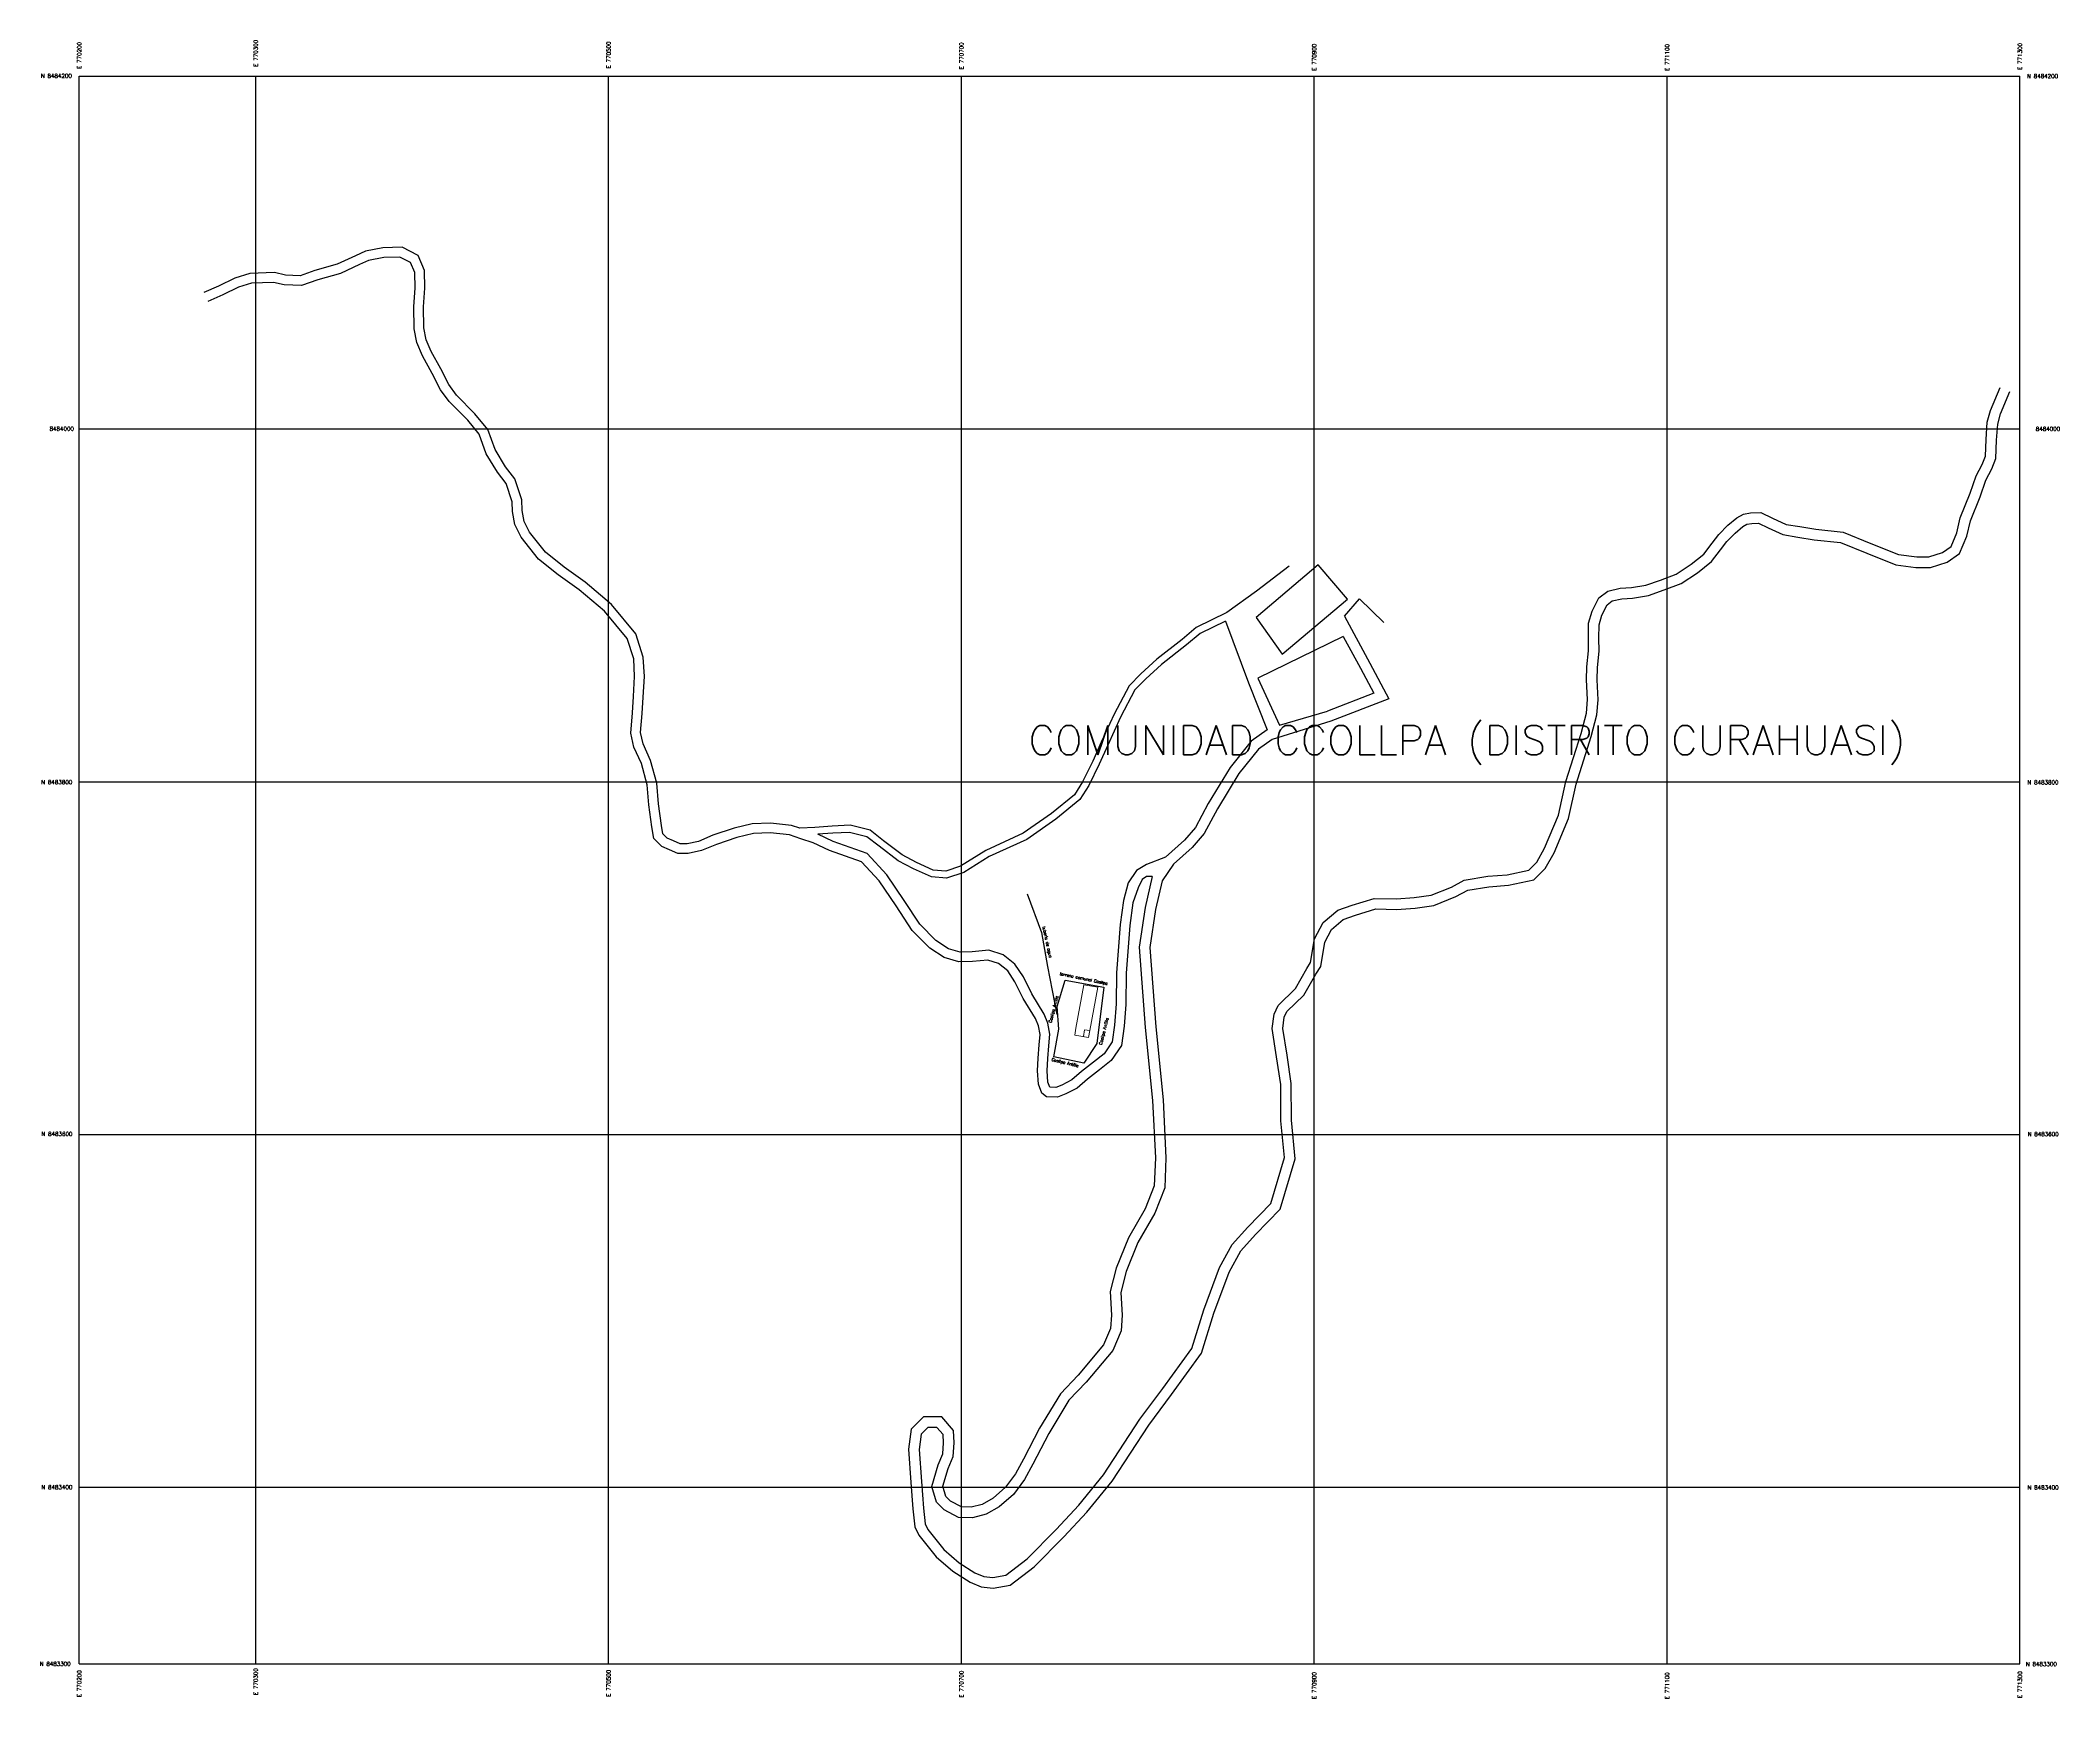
# Model space of a CAD drawing. Header units: metres. Extents: x 716876 to 771322, y 8457381 to 8503619.
# Drawn here: x 770178 to 771322, y 8483280 to 8484220 of the extents above; entities that cross this region are included whole.
import ezdxf

# ---------------------------------------------------------------- set-up
doc = ezdxf.new("R2010")
doc.units = ezdxf.units.M
doc.linetypes.add('CENTER', pattern=[2, 1.25, -0.25, 0.25, -0.25])
for name, color, linetype in [('C-HYDR-CTCH-FPTH', 4, 'Continuous'), ('C-HYDR-CTCH-TEXT', 7, 'Continuous'), ('C-PROP-LINE', 230, 'Continuous'), ('C-RAIL-CANT-VIEW-LEFT', 5, 'Continuous'), ('Dibujo & Figuras', 7, 'Continuous'), ('V-ROAD-CNTR', 1, 'CENTER')]:
    doc.layers.add(name, color=color, linetype=linetype)
doc.styles.get("Standard").update_dxf_attribs({"font": 'simplex.shx'})

msp = doc.modelspace()

# ---------------------------------------------------------------- linework, layer by layer
at = {"layer": 'C-HYDR-CTCH-FPTH'}
for p, q in [((770737.30386, 8483736.41379), (770745.41974, 8483714.4871)), ((770745.41974, 8483714.4871), (770748.86322, 8483695.29635)), ((770748.86322, 8483695.29635), (770754.07675, 8483668.07022))]:
    msp.add_line(p, q, dxfattribs=at)
at = {"layer": 'C-HYDR-CTCH-FPTH', "flags": 128}
for points in [[(770608.42934, 8483773.67819), (770603.68455, 8483775.2775), (770591.85409, 8483776.46096), (770581.48903, 8483776.07093), (770571.20815, 8483773.7426), (770559.1999, 8483769.63734), (770550.95974, 8483766.21171), (770544.47598, 8483764.78836), (770540.51651, 8483764.82208), (770536.72616, 8483766.52787), (770533.30587, 8483767.92236), (770530.79243, 8483770.4944), (770529.96329, 8483775.23102), (770528.34796, 8483787.43493), (770527.37917, 8483799.22424), (770523.77498, 8483812.13031), (770519.6488, 8483821.39429), (770518.19031, 8483827.94679), (770518.99795, 8483838.6315), (770519.66821, 8483848.01351), (770520.29833, 8483859.74619), (770519.7045, 8483870.70068), (770515.44337, 8483883.88594), (770501.6486, 8483900.56025), (770486.81727, 8483913.12899), (770474.79331, 8483921.71123), (770464.25068, 8483930.12694), (770455.11215, 8483941.53453), (770452.16061, 8483947.51566), (770451.07624, 8483953.67135), (770450.903, 8483959.73041), (770446.86221, 8483971.72376), (770441.6136, 8483978.59793), (770435.66947, 8483988.26463), (770431.48416, 8483999.72835), (770424.27061, 8484008.6315), (770413.80704, 8484019.08745), (770409.44478, 8484025.12388), (770404.92636, 8484034.08956), (770399.45525, 8484043.81438), (770396.66193, 8484050.55106), (770395.37083, 8484057.26476), (770395.17965, 8484069.19374), (770395.94101, 8484079.70891), (770395.68614, 8484089.73992), (770392.13239, 8484098.39299), (770382.9495, 8484103.00179), (770371.96836, 8484102.66118), (770362.20657, 8484100.7242), (770356.53761, 8484098.18176), (770346.21302, 8484093.31435), (770333.51946, 8484089.78505), (770325.18656, 8484086.85453), (770316.88592, 8484087.15461), (770310.5601, 8484088.59417), (770296.67701, 8484088.02335), (770288.1956, 8484085.40635), (770278.96498, 8484080.94478), (770270.66554, 8484077.28705)], [(770808.10512, 8483746.33569), (770804.87674, 8483746.33569), (770802.54387, 8483744.66749), (770800.13038, 8483739.76379), (770797.23409, 8483731.32278), (770795.48086, 8483718.49788), (770793.41753, 8483691.45766), (770793.17709, 8483673.80655), (770792.32075, 8483661.37871), (770790.80128, 8483650.45381), (770784.93858, 8483641.95974), (770778.37124, 8483636.66899), (770771.56489, 8483631.4279), (770765.60247, 8483626.36022), (770759.16537, 8483623.00692), (770754.49629, 8483621.10751), (770748.19277, 8483621.33718), (770745.61517, 8483623.40318), (770743.63676, 8483628.59181), (770743.15826, 8483636.07991), (770743.48219, 8483643.384), (770744.08043, 8483650.82224), (770744.62954, 8483656.66643), (770743.76271, 8483661.60677), (770741.98371, 8483665.75679), (770735.01802, 8483677.11559), (770730.36612, 8483686.59961), (770726.25569, 8483692.76838), (770721.02414, 8483696.95645), (770714.93864, 8483698.88369), (770706.31991, 8483698.03871), (770698.53222, 8483697.92437), (770690.2856, 8483700.2703), (770682.02228, 8483705.71202), (770672.05153, 8483715.72926), (770662.94808, 8483729.71151), (770653.47873, 8483743.84734), (770643.4097, 8483754.53716), (770625.30825, 8483761.09758), (770615.97868, 8483765.36034), (770608.98866, 8483767.68564), (770602.51769, 8483769.86677), (770591.68296, 8483770.95063), (770582.20598, 8483770.59402), (770572.70943, 8483768.44332), (770561.14718, 8483764.49052), (770552.61813, 8483760.9448), (770545.04942, 8483759.28327), (770539.31361, 8483759.33213), (770534.55866, 8483761.47202), (770530.17105, 8483763.2609), (770525.66847, 8483767.86845), (770524.52589, 8483774.39563), (770522.87761, 8483786.84851), (770521.94065, 8483798.25055), (770518.58637, 8483810.26171), (770514.40009, 8483819.66063), (770512.64447, 8483827.548), (770513.51274, 8483839.03475), (770514.17873, 8483848.35698), (770514.79033, 8483859.74481), (770514.25124, 8483869.68937), (770510.53392, 8483881.19193), (770497.72126, 8483896.67913), (770483.43589, 8483908.7852), (770471.47767, 8483917.32052), (770460.34096, 8483926.21045), (770450.4451, 8483938.5634), (770446.88044, 8483945.78699), (770445.58997, 8483953.11271), (770445.42872, 8483958.75246), (770441.93991, 8483969.10749), (770437.0738, 8483975.4807), (770430.69347, 8483985.85676), (770426.63266, 8483996.97948), (770420.17886, 8484004.94494), (770409.60748, 8484015.50861), (770404.73039, 8484022.25745), (770400.07133, 8484031.5022), (770394.50059, 8484041.4041), (770391.36672, 8484048.96209), (770389.87922, 8484056.69707), (770389.67647, 8484069.34857), (770390.43596, 8484079.83796), (770390.21365, 8484088.58753), (770387.82639, 8484094.40029), (770381.72753, 8484097.46124), (770372.59308, 8484097.17791), (770363.88847, 8484095.45071), (770358.83583, 8484093.18467), (770348.13611, 8484088.14041), (770335.17032, 8484084.53542), (770326.02871, 8484081.32049), (770316.17007, 8484081.6769), (770310.05404, 8484083.06872), (770297.61636, 8484082.55732), (770290.21463, 8484080.27347), (770281.27148, 8484075.95085), (770272.88365, 8484072.25415)], [(770808.10512, 8483746.33569), (770804.16597, 8483728.65081), (770800.79334, 8483706.18703), (770804.21541, 8483660.58525), (770808.31097, 8483619.3032), (770809.94982, 8483586.84792), (770809.32981, 8483570.95435), (770804.25722, 8483557.95919), (770794.65227, 8483541.44405), (770787.78153, 8483524.1922), (770784.25938, 8483511.01258), (770785.03978, 8483497.53192), (770784.60617, 8483490.0507), (770780.63165, 8483480.80436), (770766.25027, 8483463.63678), (770756.17943, 8483453.01804), (770744.26008, 8483433.45568), (770735.26465, 8483415.91394), (770730.67458, 8483407.66298), (770725.0703, 8483400.0431), (770717.92812, 8483393.84399), (770711.69956, 8483390.31229), (770705.57164, 8483388.66777), (770699.98639, 8483388.85072), (770693.85663, 8483392.11003), (770691.23616, 8483394.74001), (770689.42487, 8483400.60003), (770692.42414, 8483410.70889), (770695.34683, 8483417.4862), (770695.93439, 8483425.20602), (770695.44745, 8483432.2974), (770688.84944, 8483439.87354), (770678.57824, 8483439.87354), (770671.50073, 8483433.01864), (770669.95059, 8483421.67291), (770671.36196, 8483402.80475), (770672.53333, 8483387.7189), (770673.54384, 8483377.648), (770675.85154, 8483372.87137), (770685.73919, 8483360.56212), (770695.06056, 8483352.39113), (770704.88122, 8483346.22365), (770711.25524, 8483343.5973), (770717.95161, 8483342.80135), (770727.57865, 8483344.55682), (770741.16318, 8483354.86427), (770757.99363, 8483371.88293), (770771.10192, 8483385.85509), (770785.37328, 8483403.47802), (770806.15643, 8483435.15643), (770819.0132, 8483452.56692), (770836.09084, 8483476.02831), (770843.06248, 8483498.71637), (770851.69088, 8483522.00582), (770858.46099, 8483534.05559), (770866.76588, 8483543.32608), (770880.64847, 8483557.73758), (770889.23878, 8483586.31241), (770887.01517, 8483608.05738), (770886.98589, 8483628.83689), (770884.62656, 8483644.98135), (770882.23373, 8483660.12212), (770883.0293, 8483666.53943), (770884.54981, 8483669.65422), (770894.13939, 8483679.07234), (770900.85715, 8483690.95934), (770903.66433, 8483695.33362), (770905.92092, 8483709.08793), (770909.72716, 8483716.3111), (770916.39232, 8483721.88014), (770923.41101, 8483724.35289), (770934.85223, 8483727.86019), (770946.68919, 8483727.57407), (770957.25929, 8483728.32346), (770967.80075, 8483729.85507), (770980.27405, 8483734.88743), (770986.97397, 8483738.52653), (770999.02765, 8483740.50668), (771010.12073, 8483741.36034), (771024.56114, 8483744.38513), (771030.97946, 8483750.74932), (771035.97404, 8483759.77384), (771044.10035, 8483779.18345), (771048.45002, 8483798.60169), (771056.97369, 8483825.68698), (771060.21852, 8483837.87495), (771060.93967, 8483846.46988), (771060.41341, 8483857.76148), (771060.54429, 8483864.81132), (771061.4315, 8483874.02394), (771061.38853, 8483881.47276), (771061.47437, 8483888.91077), (771063.08674, 8483894.46092), (771066.03123, 8483900.3555), (771068.93994, 8483902.47442), (771074.26644, 8483903.71211), (771080.42067, 8483904.0686), (771089.53221, 8483905.53751), (771098.40312, 8483908.72467), (771107.9158, 8483912.38604), (771117.18682, 8483918.38997), (771125.12323, 8483924.76807), (771130.36604, 8483931.52777), (771133.88186, 8483936.20464), (771138.53357, 8483941.00209), (771142.87833, 8483944.66295), (771145.27717, 8483945.94057), (771147.95026, 8483946.46482), (771151.79775, 8483946.52742), (771157.21801, 8483944.00637), (771165.6921, 8483940.08899), (771174.20516, 8483938.72917), (771183.44535, 8483937.19727), (771198.33555, 8483935.62629), (771213.30408, 8483929.51273), (771229.74586, 8483922.94664), (771241.0745, 8483921.52227), (771249.2855, 8483921.46328), (771258.77724, 8483924.45304), (771265.81765, 8483929.34211), (771269.90012, 8483939.29779), (771271.91758, 8483947.83057), (771277.44178, 8483961.53935), (771280.68982, 8483970.95683), (771284.02344, 8483977.34188), (771286.41498, 8483983.32123), (771286.80975, 8483993.69926), (771287.46715, 8484002.78653), (771288.9787, 8484008.51763), (771294.29667, 8484021.23452)], [(770917.11927, 8483893.90391), (770931.48717, 8483867.21709), (770942.3727, 8483846.99843), (770909.39027, 8483834.3471), (770876.07412, 8483823.98386), (770868.44196, 8483818.53172), (770857.26852, 8483804.63497), (770845.08845, 8483784.69721), (770837.64808, 8483770.65449), (770830.74297, 8483762.73428), (770820.215, 8483753.30052), (770813.70682, 8483743.88738), (770810.06821, 8483727.5518), (770806.827, 8483705.96332), (770810.1932, 8483661.10599), (770814.296, 8483619.75094), (770815.95573, 8483586.88234), (770815.28592, 8483569.71239), (770809.67749, 8483555.34449), (770800.06216, 8483538.81148), (770793.48671, 8483522.3011), (770790.30513, 8483510.39586), (770791.04984, 8483497.53171), (770790.53508, 8483488.65039), (770785.79635, 8483477.62618), (770770.73097, 8483459.64209), (770760.97156, 8483449.35173), (770749.49851, 8483430.52185), (770740.55728, 8483413.08579), (770735.73315, 8483404.41411), (770729.50787, 8483395.94987), (770721.40866, 8483388.92011), (770713.99357, 8483384.71562), (770706.266, 8483382.64181), (770698.39864, 8483382.89951), (770690.24314, 8483387.23595), (770685.94093, 8483391.55377), (770683.1558, 8483400.56444), (770686.77341, 8483412.75741), (770689.44023, 8483418.94139), (770689.91873, 8483425.2283), (770689.59957, 8483429.8763), (770686.1184, 8483433.87354), (770681.00755, 8483433.87354), (770677.16476, 8483430.15162), (770675.98115, 8483421.48855), (770677.34461, 8483403.26077), (770678.51009, 8483388.25073), (770679.40794, 8483379.30273), (770680.95698, 8483376.0964), (770690.08857, 8483364.72839), (770698.65626, 8483357.21807), (770707.63948, 8483351.57651), (770712.78038, 8483349.45825), (770717.76337, 8483348.86596), (770725.09307, 8483350.20252), (770737.1968, 8483359.38639), (770753.67192, 8483376.04575), (770766.57665, 8483389.80093), (770780.52139, 8483407.02054), (770801.23098, 8483438.58682), (770814.17435, 8483456.11459), (770830.64995, 8483478.74889), (770837.3771, 8483500.64133), (770846.22865, 8483524.53309), (770853.55262, 8483537.56864), (770862.36934, 8483547.41047), (770875.32035, 8483560.8549), (770883.14811, 8483586.89315), (770881.01561, 8483607.74719), (770880.9865, 8483628.39658), (770878.69466, 8483644.0792), (770876.17526, 8483660.02093), (770877.1981, 8483668.27152), (770879.61016, 8483673.21266), (770889.33188, 8483682.76055), (770895.7165, 8483694.05808), (770897.94442, 8483697.52972), (770900.15802, 8483711.02199), (770904.97117, 8483720.15601), (770913.37666, 8483727.17917), (770921.53407, 8483730.05311), (770934.02423, 8483733.88196), (770946.54921, 8483733.57921), (770956.6149, 8483734.29283), (770966.22451, 8483735.68906), (770977.71139, 8483740.32344), (770985.00102, 8483744.28284), (770998.30982, 8483746.46918), (771009.27193, 8483747.31276), (771021.59559, 8483749.89416), (771026.1454, 8483754.40561), (771030.56593, 8483762.39289), (771038.36124, 8483781.01192), (771042.65057, 8483800.16077), (771051.21015, 8483827.36018), (771054.28391, 8483838.9056), (771054.92796, 8483846.58152), (771054.41081, 8483857.67741), (771054.54964, 8483865.1551), (771055.42983, 8483874.29492), (771055.38833, 8483881.49008), (771055.48422, 8483889.79853), (771057.47646, 8483896.6563), (771061.31687, 8483904.34444), (771066.39337, 8483908.04253), (771073.40772, 8483909.67243), (771079.76801, 8483910.04086), (771088.02752, 8483911.3724), (771096.31088, 8483914.34846), (771105.17817, 8483917.76143), (771113.66762, 8483923.25922), (771120.8146, 8483929.00289), (771125.59722, 8483935.16926), (771129.31216, 8483940.111), (771134.43636, 8483945.39574), (771139.49759, 8483949.6603), (771143.24545, 8483951.65641), (771147.31915, 8483952.45534), (771153.07833, 8483952.54905), (771159.74204, 8483949.44965), (771167.45721, 8483945.88311), (771175.16903, 8483944.65127), (771184.25148, 8483943.14552), (771199.81397, 8483941.50362), (771215.55106, 8483935.07615), (771231.25714, 8483928.80386), (771241.47168, 8483927.51957), (771248.38394, 8483927.46991), (771256.10435, 8483929.90174), (771260.93898, 8483933.25904), (771264.16969, 8483941.13759), (771266.18293, 8483949.65249), (771271.8195, 8483963.64014), (771275.16376, 8483973.33661), (771278.56479, 8483979.85078), (771280.45875, 8483984.58608), (771280.81799, 8483994.02985), (771281.5231, 8484003.77658), (771283.28301, 8484010.44933), (771288.76119, 8484023.54936)], [(770885.73716, 8483922.22842), (770867.2531, 8483908.11322), (770850.42352, 8483895.90002), (770833.1226, 8483887.47724), (770825.09781, 8483880.67593), (770810.83534, 8483869.57163), (770801.7028, 8483861.21512), (770795.07249, 8483854.38398), (770786.57826, 8483838.34094), (770779.29627, 8483822.45268), (770774.53846, 8483811.65173), (770768.7206, 8483799.87144), (770764.17508, 8483792.6102), (770751.16587, 8483782.03011), (770735.06716, 8483770.82288), (770713.78127, 8483761.05313), (770699.58225, 8483752.21606), (770691.0928, 8483749.36054), (770684.08226, 8483749.93821), (770674.63629, 8483754.23281), (770666.37488, 8483758.48214), (770655.85263, 8483766.57895), (770648.20473, 8483772.44897), (770636.91202, 8483775.30049), (770626.83249, 8483774.84896), (770616.98148, 8483774.07907), (770608.42934, 8483773.67819)], [(770867.016, 8483893.00967), (770881.84523, 8483872.30741), (770918.91878, 8483903.46982), (770902.22373, 8483923.03636), (770867.016, 8483893.00967)], [(770917.11927, 8483893.90391), (770925.73658, 8483903.72552), (770939.47332, 8483890.21842)], [(770849.72491, 8483891.11107), (770835.3254, 8483884.1008), (770827.62067, 8483877.57076), (770813.41821, 8483866.51318), (770804.49053, 8483858.34413), (770798.34042, 8483852.00773), (770790.16687, 8483836.57035), (770782.9449, 8483820.81305), (770778.16373, 8483809.95906), (770772.21791, 8483797.91968), (770767.21356, 8483789.92548), (770753.57382, 8483778.83259), (770737.05984, 8483767.33628), (770715.67991, 8483757.52336), (770701.29971, 8483748.57353), (770691.5863, 8483745.30632), (770683.06024, 8483746.00887), (770672.89271, 8483750.63152), (770664.22285, 8483755.09094), (770653.41522, 8483763.40736), (770646.42454, 8483768.77294), (770636.50321, 8483771.27816), (770627.07789, 8483770.85594), (770618.63025, 8483770.19573)], [(770849.72491, 8483891.11107), (770862.76197, 8483856.13762)], [(770916.48501, 8483882.42511), (770867.95585, 8483858.67906)], [(770916.48501, 8483882.42511), (770926.20419, 8483864.37279), (770933.85713, 8483850.1583), (770907.42275, 8483840.01866)], [(770867.95585, 8483858.67906), (770880.22272, 8483832.1073), (770907.42275, 8483840.01866)], [(770862.76197, 8483856.13762), (770873.37115, 8483829.42665)], [(770873.37115, 8483829.42665), (770864.28294, 8483822.93436), (770852.35007, 8483808.09309), (770839.8726, 8483787.66849), (770832.67048, 8483774.07546), (770826.46347, 8483766.95597), (770815.68293, 8483757.29589)], [(770815.68293, 8483757.29589), (770804.98197, 8483753.17246), (770799.22824, 8483749.68674), (770794.47663, 8483742.67257), (770791.85751, 8483732.59983), (770790.0093, 8483719.08011), (770787.92039, 8483691.70459), (770787.67967, 8483674.03322), (770786.84688, 8483661.94726), (770785.53349, 8483652.50404), (770780.86593, 8483645.74153), (770774.9678, 8483640.9899), (770768.10412, 8483635.70466), (770762.51233, 8483630.95199), (770756.85352, 8483628.00413), (770753.51706, 8483626.64684), (770750.2188, 8483626.76701), (770749.07247, 8483629.77341), (770748.66605, 8483636.1336), (770748.97241, 8483643.04158), (770749.55977, 8483650.3445), (770750.17462, 8483656.88838), (770749.06954, 8483663.18655), (770746.88131, 8483668.29123), (770739.84197, 8483679.77012), (770735.1443, 8483689.34745), (770730.35933, 8483696.52854), (770723.66149, 8483701.89044), (770715.52421, 8483704.46747), (770706.01068, 8483703.53476), (770699.25967, 8483703.43565), (770692.60409, 8483705.32897), (770685.52057, 8483709.99374), (770676.3506, 8483719.20647), (770667.53761, 8483732.7426), (770657.79468, 8483747.28683), (770646.51521, 8483759.26172), (770627.39154, 8483766.19262), (770618.63025, 8483770.19573)]]:
    msp.add_lwpolyline(points, dxfattribs=at)
at = {"layer": 'C-PROP-LINE'}
for p, q in [((770199.99996, 8484200.00005), (771299.99996, 8484200.00005)), ((770199.99996, 8483300.00005), (770199.99996, 8484200.00005)), ((770299.99996, 8483300.00005), (770299.99996, 8484200.00005)), ((770499.99996, 8483300.00005), (770499.99996, 8484200.00005)), ((770699.99996, 8483300.00005), (770699.99996, 8484200.00005)), ((770899.99996, 8483300.00005), (770899.99996, 8484200.00005)), ((771099.99996, 8483300.00005), (771099.99996, 8484200.00005)), ((771299.99996, 8483300.00005), (771299.99996, 8484200.00005)), ((770199.99996, 8484000.00005), (771299.99996, 8484000.00005)), ((770199.99996, 8483800.00005), (771299.99996, 8483800.00005)), ((770199.99996, 8483600.00005), (771299.99996, 8483600.00005)), ((770199.99996, 8483400.00005), (771299.99996, 8483400.00005)), ((770199.99996, 8483300.00005), (771299.99996, 8483300.00005))]:
    msp.add_line(p, q, dxfattribs=at)
at = {"layer": 'C-RAIL-CANT-VIEW-LEFT', "flags": 128}
msp.add_lwpolyline([(770758.78437, 8483687.59412), (770780.80222, 8483683.44725), (770780.80222, 8483683.44725), (770776.79536, 8483651.63222), (770769.43756, 8483640.41733), (770769.43756, 8483640.41733), (770752.32712, 8483644.04925), (770755.23176, 8483659.74756), (770754.25763, 8483672.62777), (770758.78437, 8483687.59412), (770758.78437, 8483687.59412)], dxfattribs=at)
at = {"layer": 'Dibujo & Figuras', "lineweight": 0, "flags": 128}
msp.add_lwpolyline([(770772.81877, 8483658.89541), (770777.32358, 8483683.4862), (770769.45453, 8483684.92773), (770764.94972, 8483660.33695), (770764.22895, 8483656.40242), (770772.09801, 8483654.96088), (770772.81877, 8483658.89541), (770769.86788, 8483659.43599), (770769.14711, 8483655.50146)], dxfattribs=at)

# ---------------------------------------------------------------- texts
at = {"layer": 'C-HYDR-CTCH-TEXT'}
for s, p in [('N 8484200', (770178.22308, 8484198.97486)), ('N 8484200', (771304.04785, 8484198.86674)), ('8484000', (770183.14282, 8483998.96247)), ('8484000', (771308.9676, 8483998.85435)), ('N 8483800', (770178.45404, 8483798.60826)), ('N 8483800', (771304.27881, 8483798.50014)), ('N 8483600', (770178.54621, 8483599.18128)), ('N 8483600', (771304.37099, 8483599.07316)), ('N 8483400', (770178.51037, 8483398.89455)), ('N 8483400', (771304.33514, 8483398.78643)), ('N 8483300', (770177.55274, 8483298.77892)), ('N 8483300', (771303.37752, 8483298.6708))]:
    msp.add_text(s, height=2.304, dxfattribs=at).set_placement(p)
at = {"layer": 'C-HYDR-CTCH-TEXT', "char_height": 2.304, "attachment_point": 5, "rotation": 90}
for s, insert in [('\\A1;E 770200', (770199.99996, 8484211.70634)), ('\\A1;E 770300', (770299.99996, 8484212.91256)), ('\\A1;E 770500', (770499.99996, 8484211.97716)), ('\\A1;E 770700', (770699.99996, 8484211.47765)), ('\\A1;E 770900', (770899.99996, 8484210.69314)), ('\\A1;E 771100', (771099.99996, 8484210.55735)), ('\\A1;E 771300', (771299.99996, 8484211.13851)), ('\\A1;E 770200', (770199.99996, 8483288.62734)), ('\\A1;E 770300', (770299.99996, 8483289.83356)), ('\\A1;E 770500', (770499.99996, 8483288.89816)), ('\\A1;E 770700', (770699.99996, 8483288.39865)), ('\\A1;E 770900', (770899.99996, 8483287.61414)), ('\\A1;E 771100', (771099.99996, 8483287.47835)), ('\\A1;E 771300', (771299.99996, 8483288.05951))]:
    msp.add_mtext(s, dxfattribs=dict(at, insert=insert))
at = {"layer": 'V-ROAD-CNTR', "color": 0}
msp.add_text('COMUNIDAD CCOLLPA (DISTRITO CURAHUASI)', height=16.6666667, dxfattribs=at).set_placement((770738.03697, 8483815.22572))
for s, rotation, p in [('tuberia de agua', 282.41353681, (770745.94389, 8483717.75423)), ('terreno comunal Ccollpa ', 348.24463235, (770755.63511, 8483690.4311)), ('Ccollpa Antilla', 75.2584628, (770751.01709, 8483663.19851)), ('Ccollpa Antilla', 75.7892506, (770779.61699, 8483650.68059)), ('Ccollpa Antilla', 346.29909601, (770750.99102, 8483641.8191))]:
    msp.add_text(s, height=1.6666667, rotation=rotation, dxfattribs=at).set_placement(p)

doc.saveas('drawing.dxf')
